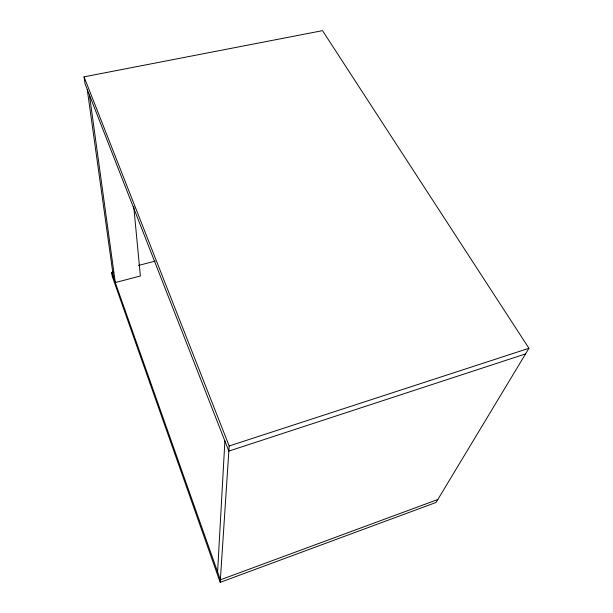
<?xml version="1.0" encoding="UTF-8"?>
<svg xmlns="http://www.w3.org/2000/svg" width="613" height="613" viewBox="0 0 613 613"><rect width="100%" height="100%" fill="white"/><g stroke="black" fill="none" stroke-linecap="round" stroke-linejoin="round"><path stroke-width="0.92" d="M217.592 571.975L224.887 440.985M220.197 582.35L229.178 445.98L84.05 76.847L322.515 30.65L528.95 348.291L436.042 502.453L220.197 582.35L112.24 276.363L111.673 272.348L113.528 271.873M437.82 499.511L220.366 579.821L111.673 272.348M525.563 353.908L228.841 451.099L85.031 83.766L84.05 76.847M229.178 445.98L528.95 348.291M138.507 265.429L155.158 261.13M87.23 89.391L113.474 277.436M89.46 95.076L115.29 282.562L140.385 275.996L133.726 206.512"/></g></svg>
